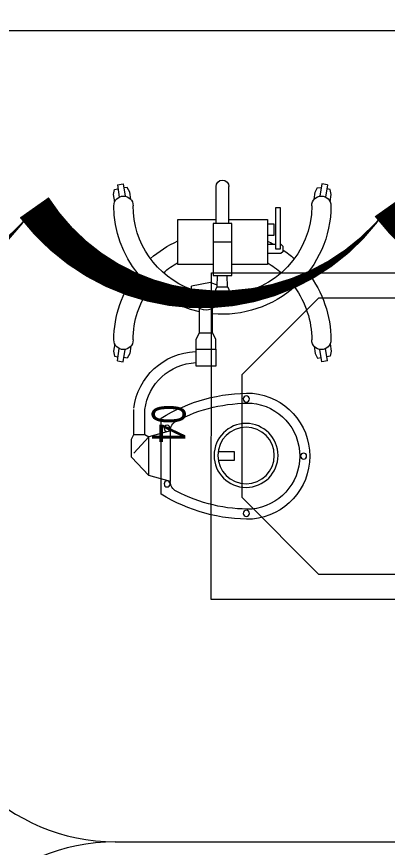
# Model space of a CAD drawing. Header units: millimetres. Extents: x 26027 to 581921, y 7230 to 233891.
# Drawn here: x 468679 to 469644, y 137034 to 139196 of the extents above; entities that cross this region are included whole.
import ezdxf

# ---------------------------------------------------------------- set-up
doc = ezdxf.new("R2010")
doc.units = ezdxf.units.MM
doc.header["$LTSCALE"] = 5
for name, color, linetype, lineweight in [('LOADING', 163, 'Continuous', 5), ('Medical Equipment and Furniture', 163, 'Continuous', 0), ('Medical Equipment and Furniture1', 163, 'Continuous', 5), ('Walls', 32, 'Continuous', 5)]:
    doc.layers.add(name, color=color, linetype=linetype, lineweight=lineweight)
doc.layers.add('REV 01', color=7, linetype='Continuous', lineweight=0, true_color=0xe41b4d)
doc.styles.add('X3G_ENTITY_257CFD', font='swisscl.ttf', dxfattribs={"height": 200})

# ---------------------------------------------------------------- blocks, each defined once
blk = doc.blocks.new('HF16786E-P')
at = {"layer": 'Medical Equipment and Furniture1'}
for p, q in [((0, 0.425), (-2.14, 0.425)), ((-2.14, 0.425), (-2.14, -0.425)), ((-1.86, 0.36), (-2.06, 0.16)), ((-0.28, 0.36), (-1.86, 0.36)), ((-2.06, 0.16), (-2.06, -0.16)), ((-2.06, -0.16), (-1.86, -0.36)), ((-1.86, -0.36), (-0.28, -0.36)), ((-2.14, -0.425), (0, -0.425))]:
    blk.add_line(p, q, dxfattribs=at)
blk = doc.blocks.new('mobile light')
at = {"layer": 'LOADING'}
for p, q in [((1882.58, -498.29), (1882.35, -499.8)), ((1882.58, -498.29), (1885.78, -498.78)), ((1883.78, -497.56), (1883.65, -498.45)), ((1885.1, -497.29), (1883.78, -497.56)), ((1887.04, -497.59), (1885.1, -497.29)), ((1923.94, -497.59), (1925.88, -497.29)), ((1928.41, -498.29), (1925.2, -498.78)), ((1925.88, -497.29), (1927.2, -497.56)), ((1927.2, -497.56), (1927.33, -498.45)), ((1928.41, -498.29), (1928.63, -499.8)), ((1882.35, -499.8), (1885.55, -500.28)), ((1883.28, -500.85), (1883.42, -499.96)), ((1884.47, -501.5), (1883.28, -500.85)), ((1928.63, -499.8), (1925.43, -500.28)), ((1926.52, -501.5), (1927.7, -500.85)), ((1927.7, -500.85), (1927.56, -499.96)), ((1886.4, -501.79), (1884.47, -501.5)), ((1924.58, -501.79), (1926.52, -501.5)), ((1947.59, -502.62), (1941.09, -502.62)), ((1948.76, -501.94), (1947.59, -502.62)), ((1947.59, -502.62), (1947.59, -505.45)), ((1948.15, -506.5), (1952.41, -502.55)), ((1953.47, -501.94), (1948.76, -501.94)), ((1958.23, -506.5), (1953.47, -501.94)), ((1947.59, -505.45), (1941.09, -505.45)), ((1947.59, -505.45), (1948.15, -506.5)), ((1946.6, -512.08), (1948.15, -506.5)), ((1958.23, -506.5), (1948.15, -506.5)), ((1959.78, -512.08), (1958.23, -506.5)), ((1963.08, -509.67), (1943.3, -509.67)), ((1959.78, -512.08), (1946.6, -512.08)), ((1908.01, -522.53), (1909, -517.55)), ((1911.69, -517.55), (1909, -517.55)), ((1912.69, -522.53), (1911.69, -517.55)), ((1911.69, -517.55), (1914.17, -518.99)), ((1914.17, -518.99), (1914.17, -523.77)), ((1921.08, -519.69), (1914.74, -519.69)), ((1922.73, -518.8), (1921.08, -519.69)), ((1921.08, -519.69), (1921.08, -523.01)), ((1921.08, -519.69), (1921.08, -523.01)), ((1925.38, -518.8), (1922.73, -518.8)), ((1908.01, -522.53), (1908.62, -524.28)), ((1912.69, -522.53), (1911.9, -524.78)), ((1921.08, -523.01), (1914.77, -523.01)), ((1922.73, -523.93), (1921.08, -523.04)), ((1892.68, -523.97), (1883.05, -523.97)), ((1892.68, -528.06), (1892.68, -523.24)), ((1892.68, -523.24), (1906.16, -523.24)), ((1897.5, -528.06), (1897.5, -523.24)), ((1906.16, -523.24), (1906.16, -528.06)), ((1909.15, -524.25), (1906.16, -524.32)), ((1909.15, -524.25), (1909.15, -526.94)), ((1911.9, -524.78), (1914.17, -523.77)), ((1925.38, -523.93), (1922.73, -523.93)), ((1892.68, -527.34), (1883.05, -527.34)), ((1909.15, -526.94), (1906.16, -526.87)), ((1906.16, -528.06), (1892.68, -528.06)), ((1882.35, -551.47), (1885.55, -550.99)), ((1884.47, -549.77), (1883.28, -550.42)), ((1883.28, -550.42), (1883.42, -551.31)), ((1886.4, -549.48), (1884.47, -549.77)), ((1924.58, -549.48), (1926.52, -549.77)), ((1928.63, -551.47), (1925.43, -550.99)), ((1926.52, -549.77), (1927.7, -550.42)), ((1927.7, -550.42), (1927.56, -551.31)), ((1882.58, -552.98), (1882.35, -551.47)), ((1882.58, -552.98), (1885.78, -552.5)), ((1883.78, -553.71), (1883.65, -552.82)), ((1928.41, -552.98), (1925.2, -552.5)), ((1927.2, -553.71), (1927.33, -552.82)), ((1928.41, -552.98), (1928.63, -551.47)), ((1885.1, -553.98), (1883.78, -553.71)), ((1887.04, -553.69), (1885.1, -553.98)), ((1923.94, -553.69), (1925.88, -553.98)), ((1925.88, -553.98), (1927.2, -553.71))]:
    blk.add_line(p, q, dxfattribs=at)
for points in [[(1903.33, -523.24), (1903.33, -514.02), (1891.61, -514.02), (1891.61, -523.97)], [(1954.27, -524.55), (1954.27, -528.82), (1952.05, -528.82), (1952.05, -524.5)], [(1891.61, -527.34), (1891.61, -537.34), (1903.33, -537.34), (1903.33, -528.06)], [(1892.74, -537.34), (1892.74, -539.04), (1895.76, -539.04), (1895.76, -537.34)], [(1898.05, -537.34), (1898.05, -539.5)], [(1898.05, -540.63), (1898.05, -540.87), (1898.53, -541.35), (1900.02, -541.35), (1900.5, -540.87), (1900.5, -537.34)]]:
    blk.add_lwpolyline(points, dxfattribs=at)
for points in [[(1929.78, -518.8), (1925.38, -518.8), (1925.38, -523.93), (1929.78, -523.93)], [(1899.3, -539.5), (1888.5, -539.5), (1888.5, -540.63), (1899.3, -540.63)]]:
    blk.add_lwpolyline(points, close=True, dxfattribs=at)
for centre, radius in [((1945.96, -511.25), 0.793), ((1960.42, -511.25), 0.793), ((1953.01, -531.79), 8.32), ((1953.01, -531.79), 7.35), ((1938.31, -531.85), 0.793), ((1968.07, -531.85), 0.793), ((1953.19, -546.77), 0.793)]:
    blk.add_circle(centre, radius, dxfattribs=at)
for centre, radius, start, end in [((1888.02, -499.89), 2.5, 90, 270), ((1888.02, -525.64), 28.25, 12.1463, 90), ((1922.96, -525.64), 28.25, 90, 128.2073), ((1922.96, -499.89), 2.5, 270, 90), ((1888.02, -525.64), 23.25, 20.3387, 90), ((1922.96, -525.64), 23.25, 90, 126.3743), ((1942.82, -519.31), 16.86, 97.1293, 177.6115), ((1942.82, -519.31), 13.97, 97.1293, 177.6115), ((1922.96, -525.64), 28.25, 138.4974, 155.7305), ((1980.13, -532.49), 43.32, 148.2167, 181.2501), ((1926.25, -532.49), 43.32, 358.7499, 31.7833), ((1922.96, -525.64), 23.25, 138.7224, 150.0382), ((1946.6, -514.96), 2.89, 90, 152.4092), ((1959.78, -514.96), 2.89, 27.5908, 90), ((1980.13, -532.49), 40.72, 152.4092, 181.2501), ((1926.25, -532.49), 40.72, 358.7499, 27.5908), ((1911.94, -521.38), 3.27, 313.0112, 46.9888), ((1888.02, -525.64), 28.25, 270, 5.3386), ((1883.05, -525.65), 1.68, 90, 270), ((1910.32, -525.6), 1.78, 229.0673, 130.9327), ((1888.02, -525.64), 23.25, 270, 356.3184), ((1953.19, -531.93), 16.44, 185.2361, 354.7639), ((1953.19, -531.93), 13.84, 185.2361, 354.7639), ((1922.96, -525.64), 28.25, 204.483, 208.105), ((1922.96, -525.64), 23.25, 210.2349, 221.2776), ((1922.96, -525.64), 28.25, 213.7985, 221.5026), ((1922.96, -525.64), 23.25, 233.6257, 270), ((1888.02, -551.39), 2.5, 90, 270), ((1922.96, -525.64), 28.25, 231.7927, 270), ((1922.96, -551.39), 2.5, 270, 90)]:
    blk.add_arc(centre, radius, start, end, dxfattribs=at)

msp = doc.modelspace()

# ---------------------------------------------------------------- linework, layer by layer
at = {"layer": 'Medical Equipment and Furniture'}
msp.add_line((468935.6, 137048.5, 2.4), (471435.6, 137048.5, 2.4), dxfattribs=at)
for centre, start, end in [((468935.6, 137548.5, 2.4), 180, 270), ((468935.6, 136548.5, 2.4), 90, 180)]:
    msp.add_arc(centre, 500, start, end, dxfattribs=at)
at = {"layer": 'REV 01', "elevation": 2.4}
msp.add_lwpolyline([(470843.8, 141178.5, 0, 92.4, -0.520567), (470854.2, 140254.7, 0, 92.4, -0.520567), (470864.6, 139331, 0, 92.4, -0.520567), (470572.1, 138705.7, 0, 92.4, -0.520567), (469648.3, 138702.4, 0, 92.4, -0.520567), (468724.6, 138699.2, 0, 92.4, -0.520567), (467800.8, 138695.9, 0, 92.4, -0.520567), (466877, 138692.7, 0, 92.4, -0.520567), (465953.2, 138689.4, 0, 92.4, -0.520567), (465029.5, 138686.2, 0, 92.4, -0.520567), (464105.7, 138682.9, 0, 92.4, -0.520567), (463181.9, 138679.7, 0, 92.4, -0.520567), (462258.1, 138676.4, 0, 92.4, -0.520567), (461334.4, 138673.1, 0, 92.4, -0.520567), (460410.6, 138669.9, 0, 92.4, -0.520567), (459486.8, 138666.6, 0, 92.4, -0.520567), (459004.3, 139102.3, 0, 92.4, -0.520567), (459012.6, 140026, 0, 92.4, -0.520567), (459020.9, 140949.8, 0, 92.4, -0.520567)], format="xyseb", dxfattribs=at)
at = {"layer": 'Walls'}
msp.add_line((471435.8, 139158.5, 2.4), (467635.8, 139158.5, 2.4), dxfattribs=at)

# ---------------------------------------------------------------- block references
at = {"layer": 'Medical Equipment and Furniture', "xscale": -10, "yscale": 10, "zscale": 10, "rotation": 90}
msp.add_blockref('mobile light', (463958.2, 157583.9, 2.4), dxfattribs=at)
at = {"layer": 'Medical Equipment and Furniture', "lineweight": 0, "xscale": -1000, "yscale": 1000, "zscale": 1000, "rotation": 179.9850063405835}
msp.add_blockref('HF16786E-P', (471325.8, 138103.5, 2.4), dxfattribs=at)

# ---------------------------------------------------------------- texts
at = {"layer": 'Medical Equipment and Furniture', "insert": (469029.7, 138136.2, 2.4), "char_height": 87.47, "attachment_point": 8, "rotation": 270, "style": 'X3G_ENTITY_257CFD'}
msp.add_mtext('04', dxfattribs=at)

doc.saveas('drawing.dxf')
